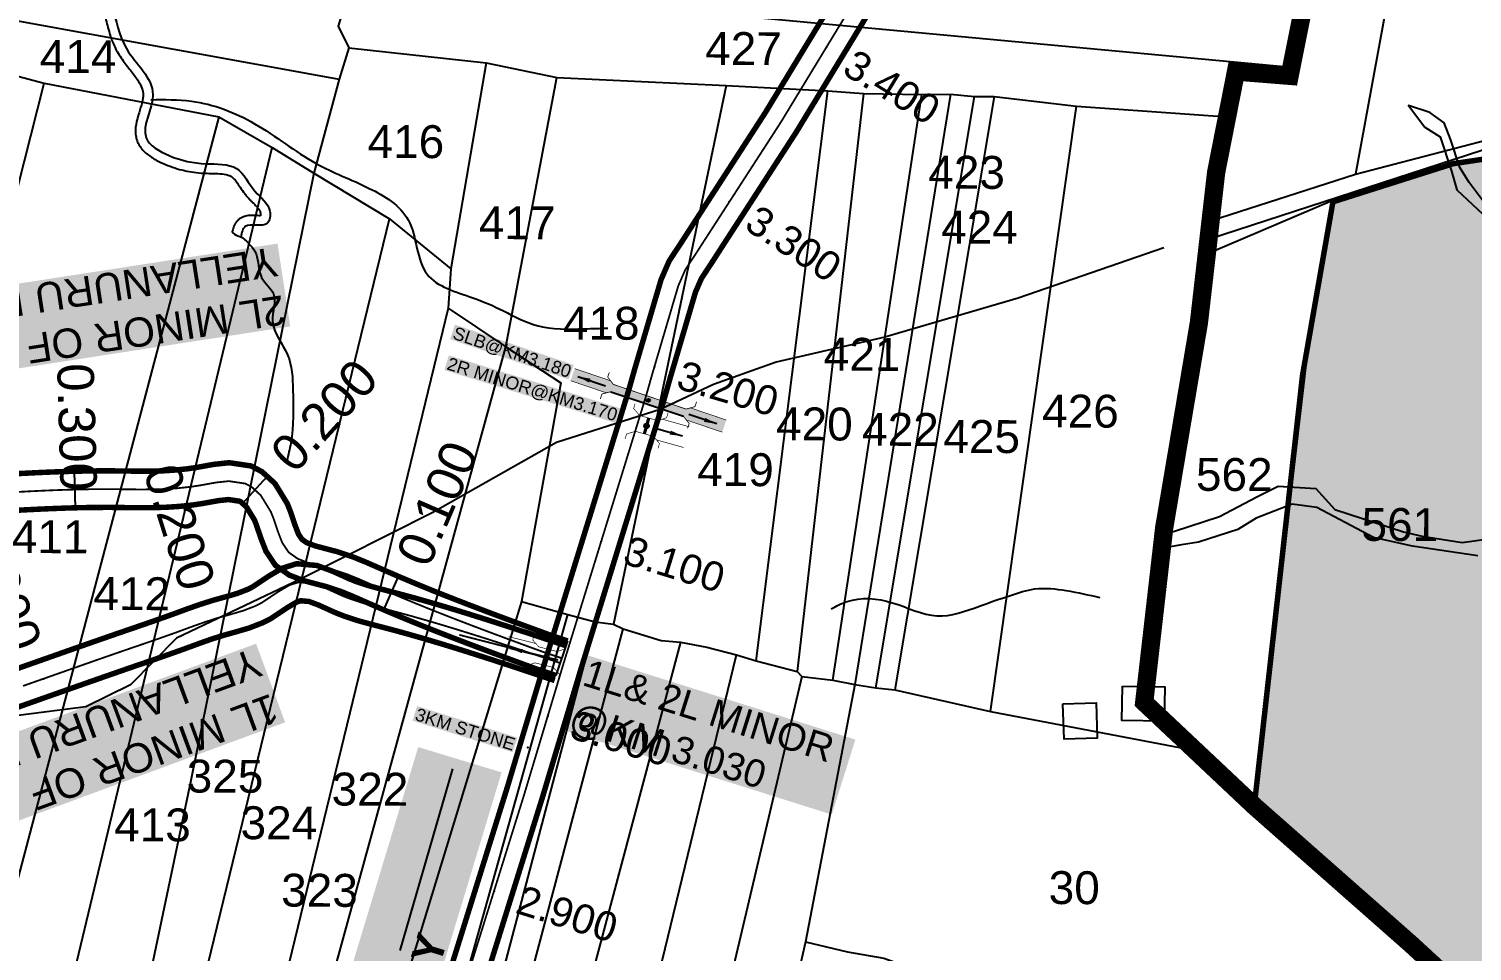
# Model space of a CAD drawing. Header units: inches. Extents: x 177544 to 239871, y 1610424 to 1630335.
# Drawn here: x 187133 to 187923, y 1621659 to 1622163 of the extents above; entities that cross this region are included whole.
import ezdxf
from ezdxf.enums import TextEntityAlignment as Align

# ---------------------------------------------------------------- set-up
doc = ezdxf.new("R2010")
doc.units = ezdxf.units.IN
doc.header["$MEASUREMENT"] = 0
for name, pattern in [('ACAD_ISO02W100', [15, 12, -3]), ('DASHED2', [0.375, 0.25, -0.125]), ('HIDDEN2', [0.1875, 0.125, -0.0625])]:
    doc.linetypes.add(name, pattern=pattern)
for name, color, linetype in [('BOUNDRY STONES', 240, 'Continuous'), ('CANAL1', 7, 'Continuous'), ('CHANAGE', 1, 'Continuous'), ('CS', 134, 'Continuous'), ('CSMark', 72, 'Continuous'), ('PLOT', 7, 'Continuous'), ('PLOT NO', 7, 'Continuous'), ('PLOTS NO', 7, 'Continuous'), ('POINT', 2, 'Continuous'), ('RE REMARKS', 7, 'Continuous'), ('ROAD', 1, 'Continuous'), ('ROADS', 1, 'Continuous'), ('STREAM', 4, 'Continuous'), ('STREAMS', 4, 'Continuous'), ('STRUCTURE', 5, 'Continuous'), ('VILLAGE BOUNDRY', 5, 'Continuous'), ('wua1', 3, 'Continuous')]:
    doc.layers.add(name, color=color, linetype=linetype)
doc.styles.add('FONT1', font='Arial')
doc.styles.get("Standard").update_dxf_attribs({"font": 'arial.ttf'})
doc.dimstyles.get("Standard").update_dxf_attribs({"dimtxt": 0.18, "dimasz": 0.18, "dimexe": 0.18, "dimexo": 0.0625, "dimgap": 0.09, "dimtad": 0, "dimtih": 1, "dimtoh": 1, "dimdec": 4, "dimzin": 0, "dimdsep": 46, "dimtxsty": 'Standard', "dimcen": 0.09, "dimadec": 0, "dimazin": 0, "dimtfac": 1, "dimtdec": 4, "dimtofl": 0, "dimtmove": 0, "dimatfit": 3, "dimfxl": 1, "dimtolj": 1, "dimtzin": 0, "dimarcsym": 0})

# ---------------------------------------------------------------- blocks, each defined once
blk = doc.blocks.new('SLB')
at = {"layer": 'STRUCTURE'}
h = blk.add_hatch(dxfattribs=at)
h.set_pattern_fill('DOTS', color=6, scale=20, angle=320.3722, style=0)
h.set_pattern_definition([(320.372247934, (-159.4327, -72.9564), (1.2786241598, 0.5641323054), [0, -1.25])])
h.paths.add_polyline_path([(769699.5, 1706871.1), (769699.5, 1706861.1), (769729.1, 1706861.1), (769732.1, 1706863.1), (769792.1, 1706863.1), (769795.1, 1706861.1), (769824.7, 1706861.1), (769824.7, 1706871.1), (769795.1, 1706871.1), (769792.1, 1706869.1), (769732.1, 1706869.1), (769729.1, 1706871.1)])
at = {"layer": 'STRUCTURE', "color": 6, "const_width": 0.628}
for points in [[(769726.1, 1706877.1), (769726.1, 1706873.1), (769732.1, 1706869.1), (769792.1, 1706869.1), (769798.1, 1706873.1), (769798.1, 1706877.1)], [(769726.1, 1706855.1), (769726.1, 1706859.1), (769732.1, 1706863.1), (769792.1, 1706863.1), (769798.1, 1706859.1), (769798.1, 1706855.1)]]:
    blk.add_lwpolyline(points, dxfattribs=at)
at = {"layer": 'STRUCTURE', "color": 6, "linetype": 'ACAD_ISO02W100', "ltscale": 0.5, "const_width": 0.5}
for points in [[(769699.5, 1706871.1), (769729.1, 1706871.1)], [(769795.1, 1706871.1), (769824.7, 1706871.1)], [(769699.5, 1706861.1), (769729.1, 1706861.1)], [(769795.1, 1706861.1), (769824.7, 1706861.1)]]:
    blk.add_lwpolyline(points, dxfattribs=at)
at = {"layer": 'STRUCTURE', "color": 6}
blk.add_lwpolyline([(769732.1, 1706863.1), (769792.1, 1706863.1)], dxfattribs=at)
blk.add_lwpolyline([(769732.1, 1706863.1), (769792.1, 1706863.1)], dxfattribs=at)
at = {"layer": 'STRUCTURE', "color": 0}
blk.add_circle((769762.1, 1706866.1), 1.24, dxfattribs=at)
for points in [[(769703.8, 1706866), (769726.7, 1706866)], [(769818.6, 1706865.8), (769795.7, 1706865.8)]]:
    blk.add_leader(points, dimstyle='Standard', override={"dimasz": 10, "dimgap": 0.09, "dimtad": 0}, dxfattribs=at)
blk = doc.blocks.new('OT')
at = {"layer": 'STRUCTURE', "color": 190}
for points, const_width in [([(769775.2, 1706601.8), (769775.2, 1706597.8), (769769.2, 1706593.8), (769761.8, 1706593.8), (769754.4, 1706593.8), (769748.4, 1706597.8), (769748.4, 1706601.8)], 0.5), ([(769751.4, 1706595.8), (769729.4, 1706595.8)], 0.5), ([(769761.8, 1706593.8), (769761.8, 1706581)], 2.5), ([(769748.4, 1706573), (769748.4, 1706577), (769754.4, 1706581), (769761.8, 1706581), (769761.8, 1706581), (769761.8, 1706581), (769769.2, 1706581), (769775.2, 1706577), (769775.2, 1706573)], 0.5), ([(769751.4, 1706579), (769729.4, 1706579)], 0.5)]:
    blk.add_lwpolyline(points, dxfattribs=dict(at, const_width=const_width))
at = {"layer": 'STRUCTURE', "color": 0}
blk.add_circle((769761.8, 1706587.4), 1.87, dxfattribs=at)
blk.add_leader([(769732.6, 1706587.4), (769753.8, 1706587.4)], dimstyle='Standard', override={"dimasz": 10, "dimgap": 0.09, "dimtad": 0}, dxfattribs=at)

msp = doc.modelspace()

# ---------------------------------------------------------------- hatches: boundary and pattern name
at = {"layer": 'PLOTS NO', "true_color": 0x105689}
h = msp.add_hatch(color=146, dxfattribs=at)
h.dxf.hatch_style = 1
h.paths.add_polyline_path([(188238.85, 1621326.61), (188150.74, 1621395.54), (188103.15, 1621424.55), (188072.77, 1621452.23), (188039.08, 1621491.33), (188043.11, 1621533.78), (188011.66, 1621571.94), (187959.39, 1621597.33), (187927.4, 1621626.08), (187803.66, 1621738.79), (187830.03, 1621973.98), (187846.63, 1622068.64), (187912.38, 1622089.51), (187989.76, 1622101.1), (188150.33, 1622116.72), (188369.76, 1622132.24), (188418.74, 1622135.64), (188448.67, 1622140.54), (188551.69, 1622148.87), (188583.5, 1622139.99), (188604.88, 1622131.45), (188675.59, 1622145.98), (188712.46, 1622143.74), (188716.81, 1622150.73), (188866.14, 1622140.19), (188875.88, 1622130.22), (188874.55, 1622116.8), (188838.01, 1621979.91), (188794.17, 1621815.68), (188774.92, 1621745.56), (188793.92, 1621739.7), (188747.44, 1621588.85), (188695.67, 1621609.42), (188647.54, 1621619.81), (188603.42, 1621635.67), (188516.12, 1621667.34), (188390.46, 1621700.54), (188388.92, 1621709.73), (188359.49, 1621718.22), (188324.35, 1621606.43)])

# ---------------------------------------------------------------- linework, layer by layer
at = {"layer": 'BOUNDRY STONES', "color": 1}
msp.add_lwpolyline([(187731.54, 1621803.7), (187754.67, 1621803.23), (187754.29, 1621784.46), (187731.15, 1621784.93)], close=True, dxfattribs=at)
at = {"layer": 'BOUNDRY STONES'}
msp.add_lwpolyline([(187698.87, 1621793.98), (187717.08, 1621794.53), (187717.66, 1621775.15), (187699.45, 1621774.61)], close=True, dxfattribs=at)
at = {"layer": 'CANAL1', "color": 200, "const_width": 3}
for points in [[(187377.6, 1621626.32), (187413.77, 1621742.08), (187434.93, 1621812.55), (187480.2, 1621959.25), (187484.08, 1621972.91), (187497.76, 1622019.26), (187501.01, 1622026.73), (187507.32, 1622036.34), (187511.43, 1622042.72), (187552.89, 1622106.78), (187592.7, 1622172.29), (187630.71, 1622233.22), (187672.18, 1622299.07), (187695.65, 1622337.15), (187730.87, 1622395.05), (187745.93, 1622418.48), (187751.64, 1622428.09), (187759.31, 1622443.25), (187769.06, 1622463.64), (187814.06, 1622559.66), (187816.8, 1622564.9), (187819.6, 1622572.1), (187855.94, 1622646.8)], [(187358.53, 1621632.33), (187394.65, 1621747.94), (187415.79, 1621818.38), (187461.02, 1621964.93), (187464.87, 1621978.47), (187478.93, 1622026.11), (187483.35, 1622036.28), (187490.56, 1622047.24), (187494.63, 1622053.57), (187535.94, 1622117.41), (187575.67, 1622182.78), (187613.76, 1622243.84), (187655.2, 1622309.65), (187678.6, 1622347.6), (187713.91, 1622405.65), (187728.92, 1622429), (187734.1, 1622437.73), (187741.37, 1622452.08), (187750.99, 1622472.2), (187796.14, 1622568.54), (187798.56, 1622573.18)]]:
    msp.add_lwpolyline(points, dxfattribs=at)
at = {"layer": 'CANAL1', "color": 1, "linetype": 'HIDDEN2', "ltscale": 4, "const_width": 1}
msp.add_lwpolyline([(187368.06, 1621629.33), (187404.21, 1621745.01), (187425.36, 1621815.46), (187470.61, 1621962.09), (187474.47, 1621975.69), (187488.34, 1622022.68), (187492.18, 1622031.51), (187498.94, 1622041.79), (187503.03, 1622048.14), (187544.41, 1622112.1), (187584.18, 1622177.54), (187622.24, 1622238.53), (187663.69, 1622304.36), (187687.13, 1622342.37), (187722.39, 1622400.35), (187737.42, 1622423.74), (187742.87, 1622432.91), (187750.34, 1622447.67), (187760.02, 1622467.92), (187805.1, 1622564.1), (187807.68, 1622569.04), (187810.43, 1622576.1)], dxfattribs=at)
at = {"layer": 'CANAL1', "color": 6, "linetype": 'ByBlock', "ltscale": 2, "const_width": 3}
for points in [[(187427.82, 1621828.4), (187417.99, 1621831.69), (187411.66, 1621834.01), (187405.2, 1621836.37), (187398.76, 1621838.75), (187392.34, 1621841.13), (187385.94, 1621843.53), (187379.56, 1621845.94), (187373.2, 1621848.37), (187366.88, 1621850.82), (187360.58, 1621853.29), (187354.33, 1621855.79), (187348.1, 1621858.31), (187341.92, 1621860.87), (187335.79, 1621863.46), (187329.69, 1621866.09), (187325.77, 1621867.81), (187317.34, 1621871.51), (187310.62, 1621874.23), (187301.3, 1621877.33), (187296.14, 1621878.67), (187289.66, 1621880.39), (187284.91, 1621882.2), (187282.42, 1621883.94), (187280.5, 1621886.79), (187278.53, 1621891.89), (187276.22, 1621898.8), (187274.33, 1621903.56), (187267.59, 1621914.53), (187260.6, 1621920.91), (187254.61, 1621924.12), (187242.56, 1621925.91), (187233.97, 1621924.99), (187224.82, 1621923.34), (187219.89, 1621922.6), (187213.35, 1621921.91), (187206.87, 1621921.5), (187200.36, 1621921.31), (187193.82, 1621921.28), (187187.2, 1621921.34), (187180.5, 1621921.42), (187176.5, 1621921.46), (187166.84, 1621921.41), (187159.97, 1621921.29), (187153.1, 1621921.1), (187146.23, 1621920.85), (187139.36, 1621920.56), (187132.49, 1621920.23), (187125.63, 1621919.87)], [(187421.48, 1621809.44), (187411.38, 1621812.81), (187404.78, 1621815.23), (187398.3, 1621817.6), (187391.82, 1621819.99), (187385.36, 1621822.39), (187378.9, 1621824.81), (187372.45, 1621827.25), (187366.02, 1621829.7), (187359.61, 1621832.18), (187353.22, 1621834.69), (187346.86, 1621837.23), (187340.52, 1621839.81), (187334.21, 1621842.41), (187327.94, 1621845.06), (187321.71, 1621847.75), (187317.73, 1621849.5), (187309.56, 1621853.09), (187303.71, 1621855.46), (187295.62, 1621858.14), (187291.06, 1621859.33), (187283.52, 1621861.33), (187275.47, 1621864.39), (187267.91, 1621869.69), (187262.66, 1621877.48), (187259.71, 1621885.11), (187257.43, 1621891.93), (187256.39, 1621894.55), (187252.02, 1621901.66), (187248.96, 1621904.46), (187248.24, 1621904.85), (187242.16, 1621905.75), (187236.81, 1621905.18), (187228.07, 1621903.61), (187222.43, 1621902.76), (187215.03, 1621901.98), (187207.78, 1621901.52), (187200.7, 1621901.32), (187193.78, 1621901.28), (187186.99, 1621901.34), (187180.3, 1621901.43), (187176.47, 1621901.46), (187167.07, 1621901.41), (187160.43, 1621901.29), (187153.74, 1621901.11), (187147.02, 1621900.86), (187140.27, 1621900.58), (187133.49, 1621900.25), (187126.69, 1621899.9)], [(187427.04, 1621825.71), (187420.25, 1621827.97), (187413.46, 1621830.24), (187406.66, 1621832.49), (187399.86, 1621834.74), (187393.05, 1621836.96), (187386.24, 1621839.16), (187379.42, 1621841.33), (187372.61, 1621843.46), (187365.79, 1621845.55), (187358.97, 1621847.6), (187352.15, 1621849.59), (187345.33, 1621851.53), (187338.51, 1621853.4), (187330.85, 1621855.42), (187325.04, 1621856.92), (187318.62, 1621858.7), (187312.35, 1621860.76), (187308.35, 1621862.34), (187299.01, 1621866.58), (187290.59, 1621869.67), (187279.44, 1621870.65), (187271.37, 1621868.1), (187264.04, 1621863.76), (187255.31, 1621857.95), (187252.75, 1621856.63), (187247.01, 1621854.41), (187240.72, 1621852.57), (187233.93, 1621850.69), (187226.76, 1621848.43), (187219.86, 1621846.01), (187213.14, 1621843.54), (187209.76, 1621842.31), (187199.94, 1621838.84), (187193.3, 1621836.55), (187186.28, 1621834.15), (187179.89, 1621831.95), (187173.18, 1621829.62), (187166.49, 1621827.29), (187162.61, 1621825.93), (187153.12, 1621822.6), (187146.44, 1621820.25), (187139.77, 1621817.9), (187133.09, 1621815.55), (187126.42, 1621813.19)], [(187420.7, 1621806.74), (187413.91, 1621809), (187407.14, 1621811.26), (187400.38, 1621813.51), (187393.62, 1621815.73), (187386.87, 1621817.94), (187380.13, 1621820.11), (187373.41, 1621822.25), (187366.69, 1621824.36), (187359.98, 1621826.41), (187353.29, 1621828.42), (187346.62, 1621830.37), (187339.95, 1621832.26), (187333.31, 1621834.09), (187325.8, 1621836.07), (187319.88, 1621837.6), (187312.83, 1621839.55), (187305.55, 1621841.94), (187300.53, 1621843.92), (187291.41, 1621848.06), (187286.2, 1621849.98), (187281.67, 1621850.38), (187279.59, 1621849.72), (187274.68, 1621846.81), (187265.45, 1621840.67), (187260.95, 1621838.36), (187253.44, 1621835.46), (187246.19, 1621833.33), (187239.6, 1621831.51), (187233.08, 1621829.46), (187226.62, 1621827.19), (187220.03, 1621824.77), (187216.53, 1621823.49), (187206.53, 1621819.95), (187199.79, 1621817.63), (187192.78, 1621815.24), (187186.43, 1621813.05), (187179.76, 1621810.73), (187173.08, 1621808.4), (187169.22, 1621807.05), (187159.74, 1621803.73), (187153.07, 1621801.38), (187146.41, 1621799.04), (187139.75, 1621796.69), (187133.09, 1621794.33), (187126.43, 1621791.97)]]:
    msp.add_lwpolyline(points, dxfattribs=at)
at = {"layer": 'CANAL1', "color": 1, "linetype": 'HIDDEN2', "ltscale": 2, "const_width": 1}
for points in [[(187424.65, 1621818.92), (187414.69, 1621822.25), (187408.22, 1621824.62), (187401.75, 1621826.99), (187395.29, 1621829.37), (187388.85, 1621831.76), (187382.42, 1621834.17), (187376.01, 1621836.59), (187369.61, 1621839.04), (187363.25, 1621841.5), (187356.9, 1621843.99), (187350.59, 1621846.51), (187344.31, 1621849.06), (187338.07, 1621851.64), (187331.86, 1621854.26), (187325.7, 1621856.92), (187321.75, 1621858.65), (187313.45, 1621862.3), (187307.16, 1621864.85), (187298.46, 1621867.74), (187293.6, 1621869), (187286.59, 1621870.86), (187280.19, 1621873.29), (187275.16, 1621876.82), (187271.58, 1621882.14), (187269.12, 1621888.5), (187266.83, 1621895.36), (187265.36, 1621899.05), (187259.8, 1621908.09), (187254.78, 1621912.69), (187251.42, 1621914.48), (187242.36, 1621915.83), (187235.39, 1621915.08), (187226.45, 1621913.48), (187221.16, 1621912.68), (187214.19, 1621911.94), (187207.33, 1621911.51), (187200.53, 1621911.32), (187193.8, 1621911.28), (187187.09, 1621911.34), (187180.4, 1621911.42), (187176.49, 1621911.46), (187166.95, 1621911.41), (187160.2, 1621911.29), (187153.42, 1621911.1), (187146.62, 1621910.86), (187139.81, 1621910.57), (187132.99, 1621910.24), (187126.16, 1621909.88)], [(187423.87, 1621816.22), (187417.08, 1621818.49), (187410.3, 1621820.75), (187403.52, 1621823), (187396.74, 1621825.24), (187389.96, 1621827.45), (187383.19, 1621829.64), (187376.42, 1621831.79), (187369.65, 1621833.91), (187362.89, 1621835.98), (187356.13, 1621838.01), (187349.38, 1621839.98), (187342.64, 1621841.9), (187335.91, 1621843.75), (187328.33, 1621845.75), (187322.46, 1621847.26), (187315.73, 1621849.12), (187308.95, 1621851.35), (187304.44, 1621853.13), (187295.21, 1621857.32), (187288.39, 1621859.83), (187280.56, 1621860.51), (187275.48, 1621858.91), (187269.36, 1621855.28), (187260.38, 1621849.31), (187256.85, 1621847.5), (187250.22, 1621844.94), (187243.45, 1621842.95), (187236.76, 1621841.1), (187229.92, 1621838.94), (187223.24, 1621836.6), (187216.58, 1621834.16), (187213.15, 1621832.9), (187203.24, 1621829.39), (187196.55, 1621827.09), (187189.53, 1621824.69), (187183.16, 1621822.5), (187176.47, 1621820.18), (187169.79, 1621817.85), (187165.92, 1621816.49), (187156.43, 1621813.16), (187149.76, 1621810.82), (187143.09, 1621808.47), (187136.42, 1621806.12), (187129.75, 1621803.76)]]:
    msp.add_lwpolyline(points, dxfattribs=at)
at = {"layer": 'CANAL1', "color": 1, "linetype": 'HIDDEN2', "ltscale": 4, "const_width": 1, "elevation": 49}
msp.add_lwpolyline([(187422, 1621818), (187368.5, 1621831.71)], dxfattribs=at)
at = {"layer": 'CS'}
for p, q in [((187158.38, 1621901.24), (187157.83, 1621921.23)), ((187249.86, 1621903.64), (187263.35, 1621918.4)), ((187327.27, 1621845.35), (187335.19, 1621863.72)), ((187421.48, 1621809.44), (187427.82, 1621828.4))]:
    msp.add_line(p, q, dxfattribs=at)
at = {"layer": 'CS', "color": 3}
for p in [(187569.44, 1622153.28), (187516.27, 1622068.61), (187475.28, 1621978.43), (187446.13, 1621882.77), (187416.86, 1621787.15), (187387.51, 1621691.56)]:
    msp.add_point(p, dxfattribs=at)
at = {"layer": 'CSMark'}
for p in [(187158.11, 1621911.23), (187256.61, 1621911.02), (187331.23, 1621854.53), (187328.35, 1621845.74), (187235.43, 1621840.68), (187141.02, 1621807.74)]:
    msp.add_point(p, dxfattribs=at)
at = {"layer": 'PLOT'}
for points in [[(187938.84, 1622494.04), (187914.11, 1622355.22), (187879.38, 1622195.18), (187858.99, 1622083.87)], [(187779.67, 1622058.17), (187858.99, 1622083.87), (187934.6, 1622103.55), (188044.56, 1622115.16), (188168.2, 1622129.65), (188420.6, 1622151.51), (188454.69, 1622325.14), (188476.33, 1622435.36), (188502.73, 1622487.86)], [(187823.85, 1622142.16), (187309.88, 1622190.13), (186991.36, 1622256.07)], [(187317.63, 1622211.06), (187309.88, 1622190.13), (187302.15, 1622164.82), (187308.05, 1622152.95), (187302.66, 1622135.77), (187288.96, 1622084.35)], [(186987.81, 1622193.04), (187302.66, 1622135.77)], [(187055.37, 1622156.41), (187141.36, 1622133.59), (187236.88, 1622115.18), (187266.16, 1622098.36), (187288.96, 1622084.35), (187330.2, 1622059.32), (187363.8, 1622032.07), (187362.44, 1622010.52), (187394.04, 1621989.31), (187424.05, 1621969.58), (187402.49, 1621850.04), (187427.82, 1621842.88), (187442.88, 1621838.8), (187452.88, 1621837.51), (187458.16, 1621834.96), (187478.95, 1621828.56), (187489.61, 1621827.75), (187503.95, 1621825.01), (187520.15, 1621820.74), (187530.88, 1621817.44), (187553.36, 1621811.72), (187555.93, 1621808.86), (187572.97, 1621806.88), (187585.03, 1621804.52), (187596.4, 1621802.82), (187606.85, 1621801.55), (187659.26, 1621789.76), (187771.31, 1621768.44)], [(187308.05, 1622152.95), (187383.22, 1622144.68), (187421.91, 1622136.71), (187514.61, 1622132.3), (187570.11, 1622129.39), (187589.7, 1622128.02), (187621.66, 1622127.34), (187637.31, 1622127.48), (187650.38, 1622126.24), (187661.14, 1622126.23), (187706.27, 1622121.06), (187788.69, 1622115.12)], [(187777.6, 1622040.18), (187846.54, 1622069.59), (187912.38, 1622089.51), (187989.76, 1622101.1), (188160.84, 1622117.74), (188369.76, 1622132.24), (188418.74, 1622135.64), (188420.6, 1622151.51)], [(187383.22, 1622144.68), (187363.8, 1622032.07)], [(187032.84, 1621706.51), (187141.36, 1622133.59)], [(187394.04, 1621989.31), (187421.91, 1622136.71)], [(187514.61, 1622132.3), (187452.88, 1621837.51)], [(187530.88, 1621817.44), (187570.11, 1622129.39)], [(187589.7, 1622128.02), (187553.36, 1621811.72)], [(187572.97, 1621806.88), (187621.66, 1622127.34)], [(187637.31, 1622127.48), (187585.03, 1621804.52)], [(187596.4, 1621802.82), (187650.38, 1622126.24)], [(187661.14, 1622126.23), (187606.85, 1621801.55)], [(187659.26, 1621789.76), (187706.27, 1622121.06)], [(187236.88, 1622115.18), (187106.24, 1621620.93)], [(187142.92, 1621585.11), (187266.16, 1622098.36)], [(187288.96, 1622084.35), (187221.54, 1621752.05), (187178.53, 1621547.01)], [(187803.77, 1621737.88), (187832.27, 1621982.52), (187846.54, 1622069.59)], [(187203.42, 1621538.88), (187330.2, 1622059.32)], [(187362.44, 1622010.52), (187227.75, 1621456.52)], [(187245.83, 1621450.3), (187394.04, 1621989.31)], [(187402.49, 1621850.04), (187276.8, 1621438.89)], [(187310.64, 1621424.79), (187427.82, 1621842.88)], [(187442.88, 1621838.8), (187332.25, 1621420.27)], [(187347.07, 1621417.13), (187458.16, 1621834.96)], [(187489.61, 1621827.75), (187378.41, 1621410.35)], [(187418.52, 1621402.57), (187520.15, 1621820.74)], [(187555.93, 1621808.86), (187457.48, 1621391.52)], [(187585.03, 1621804.52), (187557.88, 1621663.7), (187493.65, 1621382.39)], [(187557.88, 1621663.7), (187580.96, 1621658.3), (187600.82, 1621654.87), (187612.68, 1621650.54), (187640.33, 1621644.33), (187666.25, 1621639.75), (187695.94, 1621632.6), (187715.44, 1621630.16), (187732.63, 1621626.66), (187743.05, 1621625.29), (187757.55, 1621622.04), (187793.61, 1621614.41), (187823.63, 1621607.61), (187853.94, 1621601.81), (187885.55, 1621597.73), (187914.87, 1621591.57), (187917.14, 1621636.88)]]:
    msp.add_lwpolyline(points, dxfattribs=at)
at = {"layer": 'POINT'}
for p in [(187472, 1621960, 51), (187471, 1621946, 50), (187422, 1621818, 49), (187406, 1621770, 48)]:
    msp.add_point(p, dxfattribs=at)
at = {"layer": 'ROAD'}
msp.add_lwpolyline([(187754.08, 1622043.5), (187674.43, 1622015.89), (187601.36, 1621994.62), (187541.84, 1621980.87), (187507.53, 1621968.73), (187478.41, 1621955.03), (187421.78, 1621937.05), (187354.05, 1621898.74), (187281.14, 1621862), (187213.64, 1621829.91), (187188.47, 1621804.32), (187164.13, 1621792.41), (187126.98, 1621787.66)], dxfattribs=at)
at = {"layer": 'ROADS'}
msp.add_lwpolyline([(189056.52, 1622134.81), (188929.38, 1622134.83), (188724.4, 1622145.65), (188676.56, 1622148.18), (188605.5, 1622135.24), (188557.27, 1622152.28), (188445.05, 1622143.68), (188365.93, 1622137.62), (188144.92, 1622122.1), (187936.47, 1622099.41), (187778.51, 1622048.12)], dxfattribs=at)
at = {"layer": 'STREAM'}
for points, knots in [([(186137.93, 1623347.58), (186138.49, 1623346.36), (186139.04, 1623345.18), (186140.54, 1623341.72), (186141.35, 1623339.53), (186141.95, 1623336.8), (186142.05, 1623336.2), (186142.24, 1623334.91), (186142.31, 1623334.22), (186142.51, 1623332.09), (186142.6, 1623330.55), (186142.87, 1623327.47), (186143.04, 1623325.95), (186143.6, 1623323), (186143.97, 1623321.58), (186144.8, 1623319.43), (186145.13, 1623318.71), (186145.84, 1623317.35), (186146.22, 1623316.71), (186147.4, 1623314.88), (186148.23, 1623313.78), (186150.29, 1623311.18), (186151.49, 1623309.77), (186152.84, 1623307.9), (186153.21, 1623307.35), (186153.78, 1623306.38), (186154, 1623305.94), (186154.44, 1623304.99), (186154.64, 1623304.49), (186155.19, 1623302.92), (186155.5, 1623301.77), (186156.27, 1623298.24), (186156.64, 1623295.66), (186157.37, 1623291.74), (186157.62, 1623290.53), (186158.53, 1623286.84), (186159.34, 1623284.48), (186161.17, 1623279.97), (186162.2, 1623277.81), (186164.13, 1623274.03), (186165.02, 1623272.37), (186166.96, 1623269.04), (186168, 1623267.38), (186170.47, 1623263.87), (186171.93, 1623262.04), (186174.97, 1623258.88), (186176.5, 1623257.51), (186179.72, 1623255.09), (186181.41, 1623254.01), (186186.28, 1623251.33), (186189.55, 1623249.99), (186195.12, 1623248.16), (186197.43, 1623247.55), (186201.86, 1623246.52), (186203.98, 1623246.09), (186207.89, 1623245.19), (186209.7, 1623244.73), (186213.92, 1623243.38), (186216.37, 1623242.38), (186220.07, 1623240.21), (186221.47, 1623239.13), (186223.01, 1623237.48), (186223.43, 1623236.94), (186224.02, 1623236), (186224.24, 1623235.6), (186224.78, 1623234.37), (186225.11, 1623233.25), (186225.72, 1623230.61), (186226.02, 1623229.09), (186226.82, 1623226.15), (186227.27, 1623224.76), (186228.43, 1623222.51), (186228.96, 1623221.67), (186230.14, 1623220.19), (186230.78, 1623219.52), (186233.16, 1623217.43), (186235.04, 1623216.36), (186238.81, 1623214.66), (186240.71, 1623214.02), (186243.92, 1623213.02), (186245.25, 1623212.63), (186247.57, 1623211.93), (186248.59, 1623211.61), (186250.62, 1623210.94), (186251.62, 1623210.59), (186254.58, 1623209.53), (186256.52, 1623208.79), (186262.37, 1623206.58), (186266.3, 1623205.07), (186272.51, 1623203.21), (186274.52, 1623202.67), (186278.06, 1623201.89), (186279.53, 1623201.62), (186282.4, 1623201.12), (186283.81, 1623200.88), (186287.67, 1623200.21), (186290, 1623199.73), (186293.49, 1623198.64), (186294.79, 1623198.08), (186296.37, 1623197.11), (186296.86, 1623196.74), (186297.6, 1623196.02), (186297.89, 1623195.69), (186298.79, 1623194.39), (186299.36, 1623193.16), (186300.25, 1623190.22), (186300.58, 1623188.52), (186300.95, 1623185.41), (186301.05, 1623184.03), (186301.13, 1623181.33), (186301.12, 1623179.98), (186300.94, 1623175.98), (186300.62, 1623173.33), (186299.54, 1623167.01), (186298.64, 1623163.32), (186296.54, 1623155.47), (186295.35, 1623151.36), (186293.23, 1623144.38), (186292.32, 1623141.51), (186290.25, 1623135.14), (186289.04, 1623131.57), (186286.87, 1623124.17), (186285.91, 1623120.36), (186285.08, 1623114.57), (186284.9, 1623112.69), (186284.78, 1623108.86), (186284.84, 1623106.93), (186285.15, 1623103.18), (186285.39, 1623101.35), (186286.23, 1623095.93), (186286.97, 1623092.45), (186288.2, 1623085.73), (186288.71, 1623082.5), (186289.03, 1623076.31), (186288.86, 1623073.04), (186288.47, 1623066.12), (186288.24, 1623062.48), (186288.46, 1623056.84), (186288.63, 1623054.97), (186289.17, 1623051.3), (186289.54, 1623049.48), (186290.91, 1623044.09), (186292.19, 1623040.59), (186296.14, 1623032.39), (186299.14, 1623028), (186305.67, 1623019.9), (186309.21, 1623016.17), (186314.71, 1623010.54), (186316.69, 1623008.53), (186320.69, 1623004.49), (186322.73, 1623002.46), (186327.06, 1622998.37), (186329.37, 1622996.29), (186334.27, 1622992.27), (186336.88, 1622990.3), (186341.88, 1622987.24), (186344.17, 1622986.04), (186349.35, 1622984.01), (186352.15, 1622983.29), (186357.68, 1622982.28), (186360.42, 1622981.99), (186367.44, 1622981.41), (186371.61, 1622981.22), (186377.53, 1622980.53), (186379.5, 1622980.21), (186382.64, 1622979.45), (186383.89, 1622979.08), (186386.41, 1622978.17), (186387.66, 1622977.65), (186391.41, 1622975.9), (186393.91, 1622974.48), (186400.97, 1622970.07), (186405.57, 1622966.72), (186412.67, 1622962.07), (186414.96, 1622960.65), (186419.58, 1622958.03), (186421.93, 1622956.8), (186429.05, 1622953.37), (186433.91, 1622951.41), (186448.72, 1622946.39), (186458.76, 1622944.26), (186475.97, 1622940.4), (186483.26, 1622938.69), (186493.48, 1622935.62), (186496.6, 1622934.59), (186502.11, 1622932.53), (186504.51, 1622931.54), (186509.36, 1622929.38), (186511.81, 1622928.22), (186516.52, 1622926.04), (186518.77, 1622925.01), (186522.31, 1622923.51), (186523.55, 1622923.01), (186525.95, 1622922.08), (186527.1, 1622921.67), (186529.28, 1622920.89), (186530.33, 1622920.52), (186532.57, 1622919.66), (186533.72, 1622919.16), (186535.33, 1622918.32), (186535.87, 1622918), (186536.87, 1622917.33), (186537.37, 1622916.95), (186538.86, 1622915.69), (186539.84, 1622914.69), (186542.49, 1622911.66), (186544.15, 1622909.42), (186547.79, 1622904.76), (186549.78, 1622902.34), (186553.06, 1622899.44), (186553.94, 1622898.75), (186555.72, 1622897.48), (186556.64, 1622896.91), (186559.42, 1622895.32), (186561.33, 1622894.45), (186567.69, 1622891.96), (186572.19, 1622890.82), (186577.99, 1622889.16), (186579.53, 1622888.7), (186582.72, 1622887.63), (186584.38, 1622887), (186587.72, 1622885.6), (186589.38, 1622884.85), (186594.36, 1622882.48), (186597.68, 1622880.75), (186603.15, 1622878.02), (186605.23, 1622877), (186609.55, 1622875.06), (186611.82, 1622874.12), (186615.87, 1622872.86), (186617.53, 1622872.43), (186620.63, 1622871.86), (186622.04, 1622871.67), (186625.02, 1622871.48), (186626.57, 1622871.49), (186629.76, 1622871.93), (186631.41, 1622872.35), (186633.62, 1622873.5), (186634.21, 1622873.87), (186635.62, 1622874.94), (186636.32, 1622875.66), (186637.49, 1622877.11), (186637.96, 1622877.83), (186639.23, 1622880), (186639.84, 1622881.36), (186640.85, 1622883.41), (186641.28, 1622884.17), (186641.81, 1622884.91), (186641.96, 1622885.09), (186642.32, 1622885.44), (186642.51, 1622885.62), (186643.16, 1622886.11), (186643.68, 1622886.41), (186645.51, 1622887.18), (186647.11, 1622887.5), (186650.56, 1622887.6), (186652.41, 1622887.38), (186655.3, 1622886.61), (186656.44, 1622886.17), (186658.76, 1622885.04), (186659.91, 1622884.37), (186662.93, 1622882.43), (186664.83, 1622881.04), (186667.88, 1622879.04), (186668.85, 1622878.42), (186670.91, 1622877.25), (186671.95, 1622876.72), (186675.08, 1622875.23), (186677.2, 1622874.4), (186683.52, 1622872.16), (186687.68, 1622871), (186693.21, 1622869.15), (186694.79, 1622868.58), (186697.85, 1622867.33), (186699.35, 1622866.65), (186703.74, 1622864.41), (186706.53, 1622862.68), (186710.75, 1622859.52), (186712.28, 1622858.24), (186715.19, 1622855.53), (186716.55, 1622854.11), (186719.37, 1622850.69), (186720.71, 1622848.66), (186722.47, 1622844.97), (186723.06, 1622843.23), (186724.02, 1622839.46), (186724.37, 1622837.44), (186725.07, 1622832.31), (186725.34, 1622829.08), (186726.07, 1622822.4), (186726.53, 1622819.02), (186727.78, 1622812.44), (186728.56, 1622809.25), (186730.62, 1622803.16), (186731.87, 1622800.25), (186735.03, 1622794.71), (186736.89, 1622792.16), (186743.34, 1622784.59), (186748.57, 1622780.22), (186758.92, 1622772.33), (186764.09, 1622768.76), (186773.15, 1622762.56), (186777.06, 1622759.89), (186784.76, 1622754.41), (186788.55, 1622751.61), (186795.71, 1622745.93), (186799.08, 1622743.06), (186805.57, 1622737.03), (186808.7, 1622733.88), (186814.2, 1622727.95), (186816.62, 1622725.22), (186821.18, 1622719.68), (186823.31, 1622716.87), (186826.77, 1622711.56), (186828.18, 1622709.09), (186830.43, 1622704.26), (186831.32, 1622701.89), (186832.8, 1622696.96), (186833.38, 1622694.42), (186834.3, 1622688.95), (186834.6, 1622686.02), (186834.87, 1622680.1), (186834.87, 1622677.08), (186834.7, 1622670.26), (186834.5, 1622666.43), (186834.24, 1622658.59), (186834.17, 1622654.74), (186833.86, 1622647.54), (186833.63, 1622644.18), (186832.93, 1622638.75), (186832.56, 1622636.6), (186831.65, 1622632.25), (186831.12, 1622630.07), (186829.39, 1622623.44), (186828.04, 1622618.94), (186825.85, 1622610.93), (186824.97, 1622607.45), (186823.51, 1622600.44), (186822.9, 1622596.9), (186821.8, 1622588.47), (186821.42, 1622583.57), (186821.25, 1622573.83), (186821.44, 1622569), (186822.08, 1622560.81), (186822.44, 1622557.44), (186823.14, 1622551.67), (186823.46, 1622549.29), (186824.16, 1622544.43), (186824.55, 1622541.94), (186825.62, 1622536.58), (186826.33, 1622533.69), (186828.14, 1622528.49), (186829.16, 1622526.14), (186831.26, 1622522.57), (186832.16, 1622521.26), (186834.11, 1622518.84), (186835.16, 1622517.71), (186838.48, 1622514.53), (186840.92, 1622512.7), (186848.52, 1622507.89), (186854.04, 1622505.46), (186862.4, 1622502.11), (186865.29, 1622501.01), (186875.19, 1622497.17), (186881.86, 1622494.38), (186893.85, 1622489.23), (186899.2, 1622486.89), (186910.04, 1622482.18), (186915.52, 1622479.82), (186924.9, 1622475.93), (186928.79, 1622474.37), (186936.51, 1622471.34), (186940.34, 1622469.86), (186948.2, 1622466.65), (186952.22, 1622464.92), (186958.47, 1622461.92), (186960.77, 1622460.73), (186965.46, 1622458.1), (186967.87, 1622456.61), (186972.76, 1622453.49), (186975.23, 1622451.86), (186980.35, 1622448.59), (186983.01, 1622446.95), (186987.35, 1622444.52), (186988.96, 1622443.68), (186992.14, 1622442.1), (186993.73, 1622441.35), (186998.42, 1622439.13), (187001.47, 1622437.71), (187005.79, 1622435.43), (187007.16, 1622434.65), (187009.99, 1622432.95), (187011.43, 1622432.05), (187014.71, 1622430.03), (187016.57, 1622428.91), (187020.43, 1622426.83), (187022.43, 1622425.86), (187028.13, 1622423.69), (187031.73, 1622422.89), (187038.57, 1622421.5), (187041.82, 1622420.91), (187047.15, 1622419.45), (187049.32, 1622418.65), (187052.14, 1622417.1), (187053, 1622416.54), (187054.67, 1622415.23), (187055.48, 1622414.49), (187057.73, 1622412.09), (187059.02, 1622410.22), (187060.44, 1622407.3), (187060.82, 1622406.29), (187061.51, 1622403.91), (187061.73, 1622402.46), (187061.91, 1622399.35), (187061.86, 1622397.69), (187061.55, 1622393.55), (187061.19, 1622391), (187060.51, 1622385.68), (187060.2, 1622383.01), (187059.49, 1622374.94), (187059.3, 1622369.48), (187060.31, 1622358.36), (187061.47, 1622353.05), (187063.22, 1622344.46), (187063.87, 1622341.04), (187064.51, 1622335.49), (187064.63, 1622333.33), (187064.56, 1622328.9), (187064.39, 1622326.66), (187063.4, 1622318.78), (187062.02, 1622312.98), (187059.4, 1622302.5), (187058.2, 1622297.89), (187056.7, 1622290.16), (187056.24, 1622287.12), (187055.83, 1622281.71), (187055.79, 1622279.36), (187056.03, 1622274.74), (187056.3, 1622272.46), (187057.82, 1622263.15), (187059.99, 1622256.4), (187062.75, 1622247.73), (187063.36, 1622245.8), (187064.57, 1622241.88), (187065.17, 1622239.86), (187066.92, 1622234.39), (187068.15, 1622230.9), (187070.7, 1622225.77), (187071.72, 1622224.01), (187074, 1622220.88), (187075.23, 1622219.47), (187077.92, 1622217), (187079.37, 1622215.91), (187084.75, 1622212.56), (187089.05, 1622211.01), (187097.96, 1622208.91), (187102.59, 1622208.37), (187111.77, 1622207.79), (187116.33, 1622207.76), (187124.88, 1622207.81), (187128.84, 1622207.88), (187136.34, 1622207.56), (187139.87, 1622207.16), (187146.98, 1622205.45), (187150.52, 1622204.15), (187156.29, 1622201.15), (187158.62, 1622199.61), (187162.75, 1622196.1), (187164.51, 1622194.14), (187167.61, 1622189.66), (187168.95, 1622187.16), (187171.2, 1622181.93), (187172.14, 1622179.22), (187173.73, 1622173.79), (187174.39, 1622171.07), (187175.78, 1622165.44), (187176.52, 1622162.55), (187178.15, 1622157.59), (187178.92, 1622155.54), (187180.44, 1622152.32), (187181.05, 1622151.14), (187183.11, 1622147.65), (187184.68, 1622145.53), (187187.79, 1622141.53), (187189.33, 1622139.65), (187192.03, 1622136.05), (187193.17, 1622134.34), (187194.66, 1622131.43), (187195.1, 1622130.2), (187195.56, 1622127.86), (187195.57, 1622126.78), (187195.13, 1622123.85), (187194.67, 1622122.12), (187193.53, 1622118.37), (187192.86, 1622116.36), (187191.73, 1622112.12), (187191.25, 1622109.88), (187191.22, 1622106.33), (187191.31, 1622105.17), (187191.75, 1622103.1), (187192.03, 1622102.19), (187192.79, 1622100.46), (187193.24, 1622099.66), (187195, 1622097.1), (187196.54, 1622095.64), (187199.81, 1622093.13), (187201.56, 1622092.08), (187204.77, 1622090.4), (187206.22, 1622089.73), (187211.14, 1622087.66), (187214.56, 1622086.55), (187221.47, 1622084.99), (187224.94, 1622084.54), (187229.89, 1622084.26), (187231.24, 1622084.23), (187233.84, 1622084.17), (187235.09, 1622084.14), (187238, 1622084), (187239.57, 1622083.83), (187241.7, 1622083.36), (187242.42, 1622083.13), (187243.58, 1622082.59), (187244.01, 1622082.31), (187245.03, 1622081.42), (187245.59, 1622080.83), (187246.77, 1622079.35), (187247.38, 1622078.47), (187248.78, 1622076.41), (187249.56, 1622075.21), (187251.05, 1622073.11), (187251.71, 1622072.24), (187252.84, 1622070.9), (187253.26, 1622070.43), (187254.08, 1622069.55), (187254.49, 1622069.15), (187255.66, 1622067.98), (187256.38, 1622067.29), (187257.74, 1622065.88), (187258.34, 1622065.2), (187259.16, 1622063.97), (187259.41, 1622063.45), (187259.63, 1622062.59), (187259.68, 1622062.29), (187259.74, 1622061.66), (187259.74, 1622061.33), (187259.71, 1622061.06)], [0, 0, 0, 0, 0.796499, 0.796499, 2.389497, 2.389497, 2.84033, 2.84033, 3.291163, 3.291163, 4.192829, 4.192829, 4.997281, 4.997281, 5.69869, 5.69869, 6.057085, 6.057085, 6.41548, 6.41548, 7.132271, 7.132271, 8.246621, 8.246621, 8.73568, 8.73568, 9.156157, 9.156157, 9.576634, 9.576634, 10.417588, 10.417588, 11.966853, 11.966853, 12.634193, 12.634193, 13.968872, 13.968872, 15.303551, 15.303551, 16.366776, 16.366776, 17.430001, 17.430001, 18.671532, 18.671532, 19.714685, 19.714685, 20.757839, 20.757839, 22.632086, 22.632086, 23.942503, 23.942503, 25.252921, 25.252921, 26.44598, 26.44598, 28.107735, 28.107735, 29.408856, 29.408856, 30.009521, 30.009521, 30.435661, 30.435661, 31.287942, 31.287942, 32.140223, 32.140223, 32.82294, 32.82294, 33.218625, 33.218625, 33.61431, 33.61431, 34.614201, 34.614201, 35.614092, 35.614092, 36.359216, 36.359216, 36.994432, 36.994432, 37.629649, 37.629649, 38.900082, 38.900082, 41.440949, 41.440949, 42.595374, 42.595374, 43.381577, 43.381577, 44.16778, 44.16778, 45.602707, 45.602707, 46.723247, 46.723247, 47.358943, 47.358943, 47.882736, 47.882736, 49.012159, 49.012159, 50.141583, 50.141583, 51.001919, 51.001919, 51.862255, 51.862255, 53.582928, 53.582928, 55.965386, 55.965386, 58.567255, 58.567255, 60.371888, 60.371888, 62.555125, 62.555125, 64.738361, 64.738361, 65.765669, 65.765669, 66.800777, 66.800777, 67.835885, 67.835885, 69.906101, 69.906101, 71.976317, 71.976317, 74.046533, 74.046533, 76.116749, 76.116749, 77.109596, 77.109596, 78.102443, 78.102443, 80.088137, 80.088137, 83.014763, 83.014763, 85.941389, 85.941389, 87.625254, 87.625254, 89.309119, 89.309119, 91.088364, 91.088364, 92.867608, 92.867608, 94.226603, 94.226603, 95.758504, 95.758504, 97.290405, 97.290405, 99.759109, 99.759109, 101.075437, 101.075437, 101.997478, 101.997478, 102.919519, 102.919519, 104.763601, 104.763601, 108.089081, 108.089081, 109.590418, 109.590418, 111.091754, 111.091754, 114.094426, 114.094426, 120.099771, 120.099771, 124.614946, 124.614946, 126.646134, 126.646134, 128.28667, 128.28667, 129.927205, 129.927205, 131.364185, 131.364185, 132.122916, 132.122916, 132.802733, 132.802733, 133.48255, 133.48255, 134.349742, 134.349742, 134.848641, 134.848641, 135.34754, 135.34754, 136.345337, 136.345337, 138.011428, 138.011428, 139.67752, 139.67752, 140.237256, 140.237256, 140.796992, 140.796992, 141.916464, 141.916464, 144.507619, 144.507619, 145.482064, 145.482064, 146.61078, 146.61078, 147.739495, 147.739495, 149.996927, 149.996927, 151.368615, 151.368615, 152.740304, 152.740304, 153.614101, 153.614101, 154.287585, 154.287585, 154.961068, 154.961068, 155.634552, 155.634552, 155.882705, 155.882705, 156.254185, 156.254185, 156.625665, 156.625665, 157.411159, 157.411159, 158.063608, 158.063608, 158.371671, 158.371671, 158.679734, 158.679734, 159.295859, 159.295859, 160.532124, 160.532124, 161.768389, 161.768389, 162.688431, 162.688431, 163.608474, 163.608474, 165.033684, 165.033684, 165.663127, 165.663127, 166.292571, 166.292571, 167.551458, 167.551458, 170.076143, 170.076143, 171.142858, 171.142858, 172.209574, 172.209574, 174.343005, 174.343005, 175.622962, 175.622962, 176.902919, 176.902919, 178.598153, 178.598153, 179.935575, 179.935575, 181.272996, 181.272996, 183.172165, 183.172165, 185.071334, 185.071334, 186.878455, 186.878455, 188.584457, 188.584457, 190.290459, 190.290459, 194.008517, 194.008517, 197.726575, 197.726575, 200.583389, 200.583389, 203.440203, 203.440203, 206.173428, 206.173428, 208.906653, 208.906653, 211.110662, 211.110662, 213.314672, 213.314672, 215.157898, 215.157898, 216.825678, 216.825678, 218.493458, 218.493458, 220.369335, 220.369335, 222.245213, 222.245213, 224.541852, 224.541852, 226.838491, 226.838491, 228.940366, 228.940366, 230.340498, 230.340498, 231.740631, 231.740631, 234.540896, 234.540896, 236.591217, 236.591217, 238.641537, 238.641537, 241.459631, 241.459631, 244.277724, 244.277724, 246.246623, 246.246623, 247.63268, 247.63268, 249.018737, 249.018737, 250.616103, 250.616103, 251.970957, 251.970957, 252.792718, 252.792718, 253.614479, 253.614479, 255.258001, 255.258001, 258.477124, 258.477124, 260.20684, 260.20684, 264.62858, 264.62858, 268.155233, 268.155233, 271.681887, 271.681887, 274.136346, 274.136346, 276.590805, 276.590805, 279.270158, 279.270158, 280.885431, 280.885431, 282.646009, 282.646009, 284.406587, 284.406587, 286.208663, 286.208663, 287.234611, 287.234611, 288.26056, 288.26056, 290.312457, 290.312457, 291.330663, 291.330663, 292.348869, 292.348869, 293.583878, 293.583878, 294.774706, 294.774706, 296.773365, 296.773365, 298.772024, 298.772024, 300.411638, 300.411638, 301.201367, 301.201367, 301.991096, 301.991096, 303.570555, 303.570555, 304.379614, 304.379614, 305.503734, 305.503734, 306.627854, 306.627854, 308.173884, 308.173884, 309.719913, 309.719913, 312.811972, 312.811972, 315.904031, 315.904031, 318.058476, 318.058476, 319.532804, 319.532804, 321.007132, 321.007132, 324.632636, 324.632636, 327.357766, 327.357766, 329.078741, 329.078741, 330.365686, 330.365686, 331.652631, 331.652631, 335.704467, 335.704467, 336.877386, 336.877386, 338.050306, 338.050306, 340.036829, 340.036829, 341.118033, 341.118033, 342.070908, 342.070908, 343.023783, 343.023783, 345.428902, 345.428902, 347.834022, 347.834022, 350.239141, 350.239141, 352.644261, 352.644261, 355.04938, 355.04938, 357.4545, 357.4545, 359.304064, 359.304064, 361.181338, 361.181338, 363.058613, 363.058613, 364.85304, 364.85304, 366.558614, 366.558614, 368.264188, 368.264188, 369.451341, 369.451341, 370.137206, 370.137206, 371.508935, 371.508935, 372.880665, 372.880665, 374.252394, 374.252394, 375.373906, 375.373906, 376.495419, 376.495419, 377.616931, 377.616931, 378.738444, 378.738444, 379.859956, 379.859956, 380.375629, 380.375629, 380.765278, 380.765278, 381.154926, 381.154926, 382.114133, 382.114133, 383.07334, 383.07334, 383.859559, 383.859559, 385.81832, 385.81832, 387.777081, 387.777081, 388.504595, 388.504595, 389.232109, 389.232109, 390.301266, 390.301266, 391.006685, 391.006685, 391.712103, 391.712103, 392.417521, 392.417521, 393.122939, 393.122939, 393.914863, 393.914863, 394.454466, 394.454466, 394.753339, 394.753339, 395.052212, 395.052212, 395.649957, 395.649957, 396.378644, 396.378644, 397.107331, 397.107331, 397.437349, 397.437349, 397.759501, 397.759501, 397.759501, 397.759501]), ([(187259.71, 1622061.06), (187259.32, 1622061.05), (187258.8, 1622061.06), (187257.37, 1622061.13), (187256.38, 1622061.2), (187254.36, 1622061.21), (187253.37, 1622061.18), (187251.45, 1622060.84), (187250.56, 1622060.6), (187249.16, 1622059.93), (187248.67, 1622059.63), (187247.73, 1622058.93), (187247.31, 1622058.54), (187246.11, 1622057.2), (187245.57, 1622056.22), (187244.78, 1622054.41), (187244.53, 1622053.56), (187244.11, 1622051.98), (187243.95, 1622051.24), (187249.71, 1622049.08)], [399.361654, 399.361654, 399.361654, 399.361654, 399.701381, 399.701381, 400.182012, 400.182012, 400.574938, 400.574938, 400.860374, 400.860374, 401.010655, 401.010655, 401.160936, 401.160936, 401.518305, 401.518305, 401.875673, 401.875673, 402.232189, 402.232189, 402.232189, 402.232189])]:
    msp.add_open_spline(points, degree=3, knots=knots, dxfattribs=at)
for points in [[(186142.68, 1623349.77), (186147.09, 1623337.77), (186149.65, 1623321.44), (186158.27, 1623309.06), (186163.02, 1623290.49), (186168.31, 1623277.36), (186179.44, 1623261.95), (186198.44, 1623252.72), (186213.6, 1623248.98), (186229.22, 1623237.28), (186233.08, 1623224.98), (186248.72, 1623217.05), (186278.76, 1623207.11), (186301.74, 1623199.22), (186306.17, 1623185.54), (186302.46, 1623157.35), (186296.09, 1623136.18), (186290.05, 1623109.77), (186294.1, 1623079.64), (186293.71, 1623057.25), (186298.65, 1623039.26), (186319.19, 1623013.47), (186334.67, 1622998.72), (186348.76, 1622989.87), (186383.56, 1622984.61), (186416.73, 1622965.74), (186441.39, 1622954.41), (186474.36, 1622946.12), (186505.61, 1622936.73), (186527.59, 1622927.07), (186539.18, 1622922.08), (186556.36, 1622903.53), (186583.27, 1622892.97), (186608.82, 1622881.14), (186621.01, 1622877.13), (186631.64, 1622878.49), (186637.83, 1622888.29), (186656.09, 1622891.81), (186672.35, 1622882.46), (186697.65, 1622873.07), (186716.18, 1622861.73), (186726.55, 1622848.57), (186730.87, 1622826.67), (186737.82, 1622800.39), (186757.5, 1622780), (186776.8, 1622766.41), (186802.26, 1622747.16), (186819.03, 1622730.35), (186834.58, 1622707.73), (186839.78, 1622686.27), (186839.61, 1622662.48), (186838.21, 1622638.84), (186830.24, 1622606.78), (186826.63, 1622580.87), (186828.81, 1622548.93), (186835.63, 1622525.53), (186870.05, 1622504.78), (186895.21, 1622494.34), (186929.77, 1622479.63), (186966.53, 1622463.5), (186989.52, 1622449.32), (187009.06, 1622439.58), (187026.51, 1622429.92), (187055.46, 1622421.16), (187066.23, 1622406.44), (187066.08, 1622387.9), (187065.03, 1622364.27), (187069.79, 1622334.23), (187064.78, 1622302.43), (187061.08, 1622279.94), (187068.75, 1622246.11), (187078.87, 1622223.33), (187120.12, 1622213.02), (187142.2, 1622211.93), (187167.12, 1622198.94), (187178.47, 1622176.19), (187186.35, 1622152.47), (187200.75, 1622127.2), (187197.07, 1622103.76), (187209.61, 1622093.99), (187229.87, 1622089.52), (187246.57, 1622086.87), (187256.74, 1622074.4), (187264.76, 1622063.63), (187263.39, 1622056.87), (187251.37, 1622055.12), (187248.91, 1622049.45)], [(187199.71, 1622124.52), (187221.93, 1622123.76), (187256.44, 1622111.42), (187290.09, 1622089.68), (187319.23, 1622076.04), (187340.51, 1622058.76), (187350.83, 1622029.04), (187375.97, 1622016.14), (187392.68, 1622008.96), (187410.85, 1622000.97), (187437.07, 1621999.19), (187449.87, 1621999.57)], [(187249.71, 1622049.08), (187257.23, 1622040.27), (187260.25, 1622027.3), (187266.78, 1622018.27), (187266.24, 1622003.59), (187274.48, 1621984.95), (187277.47, 1621965.72), (187276.24, 1621936.64), (187274.12, 1621926.92)], [(187571.98, 1621845.89), (187580.69, 1621849.96), (187605.47, 1621849.31), (187629.93, 1621842.08), (187653.14, 1621847.44), (187670.11, 1621853.31), (187683.34, 1621856.81), (187700.68, 1621855.94), (187719.15, 1621852.17)]]:
    msp.add_spline(points, degree=3, dxfattribs=at)
at = {"layer": 'STREAMS', "color": 4}
for points in [[(187931.55, 1622065.32), (187921.13, 1622079.32), (187916.15, 1622087.42), (187911.03, 1622102.94), (187907.5, 1622111.87), (187899.61, 1622117.46), (187887.96, 1622121.41), (187896.87, 1622109.52), (187905.34, 1622104.2), (187911.53, 1622085.51), (187914.46, 1622075.17), (187931.59, 1622059.23)], [(187750.85, 1621886.08), (187759.91, 1621888.47), (187784.54, 1621896.53), (187804.93, 1621907.25), (187816.64, 1621913.01), (187837.21, 1621911.73), (187847.7, 1621900.37), (187885.21, 1621888.02), (187895.46, 1621885.67), (187917.28, 1621882.22), (187946.12, 1621886.34)], [(187925.96, 1621874.92), (187890.23, 1621880.21), (187868.86, 1621884.94), (187837.79, 1621901.4), (187824.41, 1621903.28), (187804.66, 1621895.65), (187794.6, 1621889.42), (187772.98, 1621882.36), (187763.82, 1621880.94), (187751.56, 1621878.78)]]:
    msp.add_lwpolyline(points, dxfattribs=at)
at = {"layer": 'VILLAGE BOUNDRY', "color": 5, "linetype": 'DASHED2', "ltscale": 50}
msp.add_lwpolyline([(187714.49, 1622591.69, 10, 10, 0), (187668.76, 1622404.34, 10, 10, 0), (187651.93, 1622330.47, 10, 10, 0), (187852.4, 1622284.81, 10, 10, 0), (187822.93, 1622137.6, 10, 10, 0), (187793.58, 1622139.95, 10, 10, 0), (187782.71, 1622084.72, 10, 10, 0), (187773.29, 1622002.59, 10, 10, 0), (187754.28, 1621890.27, 10, 10, 0), (187743.34, 1621794.76, 10, 10, 0), (187803.77, 1621737.88, 10, 10, 0), (187889.37, 1621662.42, 10, 10, 0), (187938.65, 1621617.1, 10, 10, 0)], format="xyseb", dxfattribs=at)
at = {"layer": 'VILLAGE BOUNDRY', "color": 5, "linetype": 'DASHED2', "ltscale": 50, "const_width": 10}
msp.add_lwpolyline([(187709.79, 1622591.09), (187694.02, 1622498.53), (187694.02, 1622498.53), (187668.76, 1622404.34), (187651.93, 1622330.47), (187852.4, 1622284.81), (187822.93, 1622137.6), (187793.58, 1622139.95), (187782.71, 1622084.72), (187773.29, 1622002.59), (187754.28, 1621890.27), (187743.34, 1621794.76), (187803.77, 1621737.88), (187889.37, 1621662.42), (187938.65, 1621617.1)], dxfattribs=at)
at = {"layer": 'wua1', "const_width": 3}
msp.add_lwpolyline([(188238.39, 1621327.83), (188150.74, 1621395.54), (188103.15, 1621424.55), (188072.77, 1621452.23), (188039.08, 1621491.33), (188043.11, 1621533.78), (188011.66, 1621571.94), (187959.39, 1621597.33), (187927.4, 1621626.08), (187803.66, 1621738.79), (187830.03, 1621973.98), (187846.63, 1622068.64), (187912.38, 1622089.51), (187989.76, 1622101.1), (188150.33, 1622116.72), (188369.76, 1622132.24)], dxfattribs=at)

# ---------------------------------------------------------------- block references
at = {"layer": 'STRUCTURE', "color": 0}
for name, p, xscale, yscale, zscale, rotation in [('SLB', (-706720.17, 663667.85, 51), 0.7000000000000001, 0.7000000000000001, 0.7000000000000001, 341.2561804075803), ('OT', (1028639.58, 2626870.17, 50), 0.6999999999999998, 0.6999999999999998, 0.6999999999999998, 164.3469994602943), ('OT', (-627143.81, 595208.83), 0.7, 0.7, 0.7, 345.8478196892999)]:
    msp.add_blockref(name, p, dxfattribs=dict(at, xscale=xscale, yscale=yscale, zscale=zscale, rotation=rotation))

# ---------------------------------------------------------------- texts
at = {"layer": 'CHANAGE'}
for s, rotation, p in [('3.400', 328.71129, (187581.41, 1622146.01)), ('3.300', 327.09227, (187528.02, 1622061)), ('3.200', 343.55432, (187488.71, 1621974.46)), ('3.100', 342.84954, (187459.51, 1621878.64)), ('3.000', 343.28822, (187430.27, 1621783.13)), ('2.900', 342.64927, (187400.87, 1621687.38))]:
    msp.add_text(s, height=16, rotation=rotation, dxfattribs=at).set_placement(p, align=Align.MIDDLE_LEFT)
at = {"layer": 'CSMark', "color": 1}
for s, rotation, p in [('0.300', 271.59496, (187160.3, 1621910.47)), ('0.200', 287.50541, (187225.97, 1621857.32)), ('0.300', 289.43553, (187131.21, 1621824.26))]:
    msp.add_text(s, height=20, rotation=rotation, dxfattribs=at).set_placement(p, align=Align.MIDDLE_RIGHT)
for s, rotation, p in [('0.200', 47.56009, (187270.93, 1621926.04)), ('0.100', 66.67933, (187342.49, 1621871.54))]:
    msp.add_text(s, height=20, rotation=rotation, dxfattribs=at).set_placement(p, align=Align.MIDDLE_LEFT)
at = {"layer": 'PLOT NO'}
for s, p in [('427', (187524.03, 1622152.49)), ('414', (187159.87, 1622148.13)), ('416', (187339.27, 1622101.63)), ('423', (187646.15, 1622084.82)), ('417', (187400.16, 1622057.22)), ('424', (187653.2, 1622054.75)), ('418', (187446.17, 1622002.27)), ('421', (187588.94, 1621985.21)), ('426', (187708.44, 1621954.15)), ('420', (187562.85, 1621947.13)), ('422', (187609.93, 1621944.14)), ('425', (187654.4, 1621940.25)), ('419', (187519.64, 1621922.14)), ('411', (187144.56, 1621885.42)), ('412', (187189.23, 1621854.27)), ('325', (187240.27, 1621754.37)), ('322', (187319.62, 1621747.28)), ('413', (187200.58, 1621727.76)), ('324', (187269.76, 1621728.86)), ('30', (187705.06, 1621693.39)), ('323', (187291.99, 1621691.96))]:
    msp.add_text(s, height=18, rotation=359.76838, dxfattribs=at).set_placement(p, align=Align.MIDDLE_CENTER)
for s, p in [('562', (187771.64, 1621910.56)), ('561', (187862.25, 1621883.18))]:
    msp.add_text(s, height=18, rotation=359.76838, dxfattribs=at).set_placement(p)
at = {"layer": 'STRUCTURE', "color": 5, "char_height": 16, "width": 273.3966, "attachment_point": 1, "style": 'FONT1', "bg_fill": 1, "box_fill_scale": 1.1, "bg_fill_color": 7, "bg_fill_true_color": 16777215, "bg_fill_transparency": 0}
for s, insert, rotation in [('{\\C1;2L MINOR OF YELLANURU D}', (187274.16, 1622001.81), 188.77843), ('{\\C1;1L MINOR OF YELLANURU D}', (187271.09, 1621784.79), 200.23804)]:
    msp.add_mtext(s, dxfattribs=dict(at, insert=insert, rotation=rotation))
at = {"layer": 'STRUCTURE', "color": 5, "attachment_point": 1, "bg_fill": 1, "box_fill_scale": 1.1, "bg_fill_color": 7, "bg_fill_true_color": 16777215, "bg_fill_transparency": 0}
for s, insert, char_height, width, rotation in [('SLB@KM3.180', (187366.58, 1622000.56, 51), 7, 67.1525, 341.25618), ('2R MINOR@KM3.170', (187363.26, 1621983.76), 7, 96.48, 342.84954), ('1L& 2L MINOR @KM 3.030', (187439.57, 1621818.7, 49), 15, 150.7718, 342.52966), ('3KM STONE', (187345.88, 1621791.88), 7, 56.0557, 342.52966), ('{\\fArial|b1|i0|c0|p34;\\C1;YELLANURU DISTRIBUTORY}', (187269.25, 1621511.06), 16.64, 268.6956, 73.15397)]:
    msp.add_mtext(s, dxfattribs=dict(at, insert=insert, char_height=char_height, width=width, rotation=rotation))

# ---------------------------------------------------------------- leaders
at = {"layer": 'RE REMARKS', "color": 1}
msp.add_leader([(187364.77, 1621758.44), (187335.97, 1621659.03)], dimstyle='Standard', override={"dimasz": 50}, dxfattribs=at)

doc.saveas('drawing.dxf')
